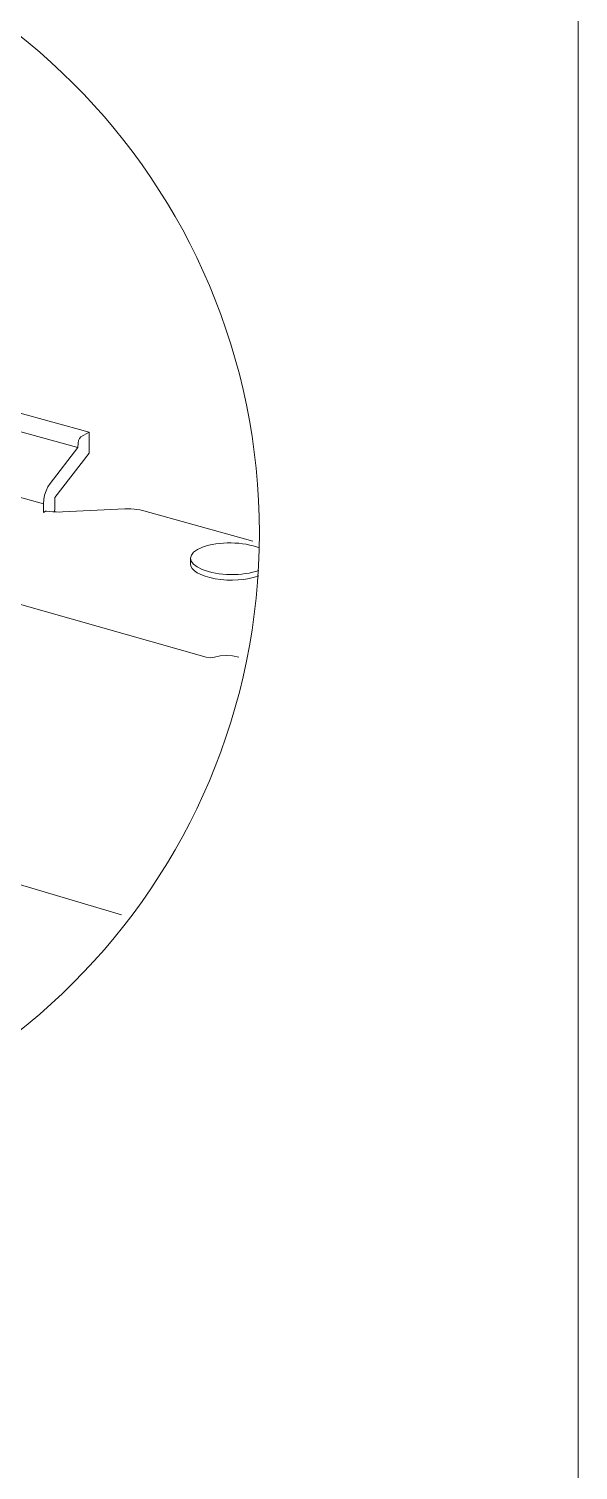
# Model space of a CAD drawing. Header units: metres. Extents: x -8.4 to 7.9, y -3.9 to 2.
# Drawn here: x 1.744 to 1.8221, y -1.8958 to -1.6908 of the extents above; entities that cross this region are included whole.
import ezdxf

# ---------------------------------------------------------------- set-up
doc = ezdxf.new("R2010")
doc.units = ezdxf.units.M
doc.header["$MEASUREMENT"] = 0
doc.layers.add('PDF15_Geometry_Num_Penna__7', color=7, linetype='Continuous', lineweight=18)

msp = doc.modelspace()

# ---------------------------------------------------------------- linework, layer by layer
at = {"layer": 'PDF15_Geometry_Num_Penna__7', "color": 7, "linetype": 'Continuous', "lineweight": 18, "flags": 128}
msp.add_lwpolyline([(1.82215, -2.68119), (1.0454, -2.68119), (1.0454, -1.58782), (1.82215, -1.58782)], close=True, dxfattribs=at)
msp.add_lwpolyline([(1.6672, -1.85096, 0.053019), (1.68634, -1.85299, 0.414212), (1.77678, -1.76255, 0.414206), (1.68634, -1.67211, 0.284139), (1.60542, -1.7221)], format="xyb", dxfattribs=at)
for points in [[(1.73183, -1.7425), (1.75258, -1.7482), (1.75137, -1.74886)], [(1.72883, -1.7443), (1.75096, -1.75039), (1.75097, -1.74974)], [(1.65069, -1.7466), (1.76921, -1.7802)], [(1.75258, -1.7482), (1.75256, -1.75117), (1.74768, -1.75749)], [(1.75137, -1.74886), (1.75117, -1.74907), (1.75102, -1.74938), (1.75097, -1.74974)], [(1.71718, -1.75035), (1.74605, -1.75838), (1.7461, -1.75777), (1.74622, -1.75715), (1.74643, -1.75654), (1.74669, -1.75598), (1.747, -1.7555)], [(1.747, -1.7555), (1.75095, -1.75039)], [(1.7463, -1.75946), (1.74604, -1.75961), (1.74605, -1.75838)], [(1.74762, -1.75952), (1.74766, -1.75911), (1.74767, -1.7587), (1.74768, -1.75749)], [(1.7463, -1.75946), (1.74633, -1.75944), (1.74637, -1.75942), (1.74639, -1.75942), (1.74643, -1.75941), (1.74645, -1.75941), (1.74648, -1.75941)], [(1.74648, -1.75941), (1.74692, -1.75948), (1.74739, -1.75951), (1.74785, -1.75954), (1.7483, -1.75955), (1.74875, -1.75952)], [(1.76035, -1.75939), (1.76016, -1.75933), (1.75977, -1.75925), (1.75936, -1.75919), (1.75894, -1.75914), (1.7585, -1.75911), (1.75806, -1.75909), (1.75762, -1.75911), (1.74875, -1.75952)], [(1.77586, -1.76371), (1.77464, -1.76335), (1.76035, -1.75939)], [(1.76698, -1.76612), (1.76697, -1.76691)], [(1.76921, -1.7802), (1.7698, -1.78029), (1.77037, -1.7802)], [(1.77387, -1.78019), (1.77297, -1.77999), (1.77206, -1.77993), (1.77119, -1.78), (1.77037, -1.7802)], [(1.75717, -1.81681), (1.66557, -1.78962)]]:
    msp.add_lwpolyline(points, dxfattribs=at)
at = {"layer": 'PDF15_Geometry_Num_Penna__7', "color": 7, "linetype": 'Continuous', "lineweight": 18}
for centre, major_axis, ratio, start_param, end_param in [((1.77271, -1.76619), (-0.00572, 0.00008), 0.393221, 3.926749, 8.636214), ((1.77275, -1.76692), (-0.00578, 0.00004), 0.399617, 0.013359, 2.331642)]:
    msp.add_ellipse(centre, major_axis=major_axis, ratio=ratio, start_param=start_param, end_param=end_param, dxfattribs=at)

doc.saveas('drawing.dxf')
